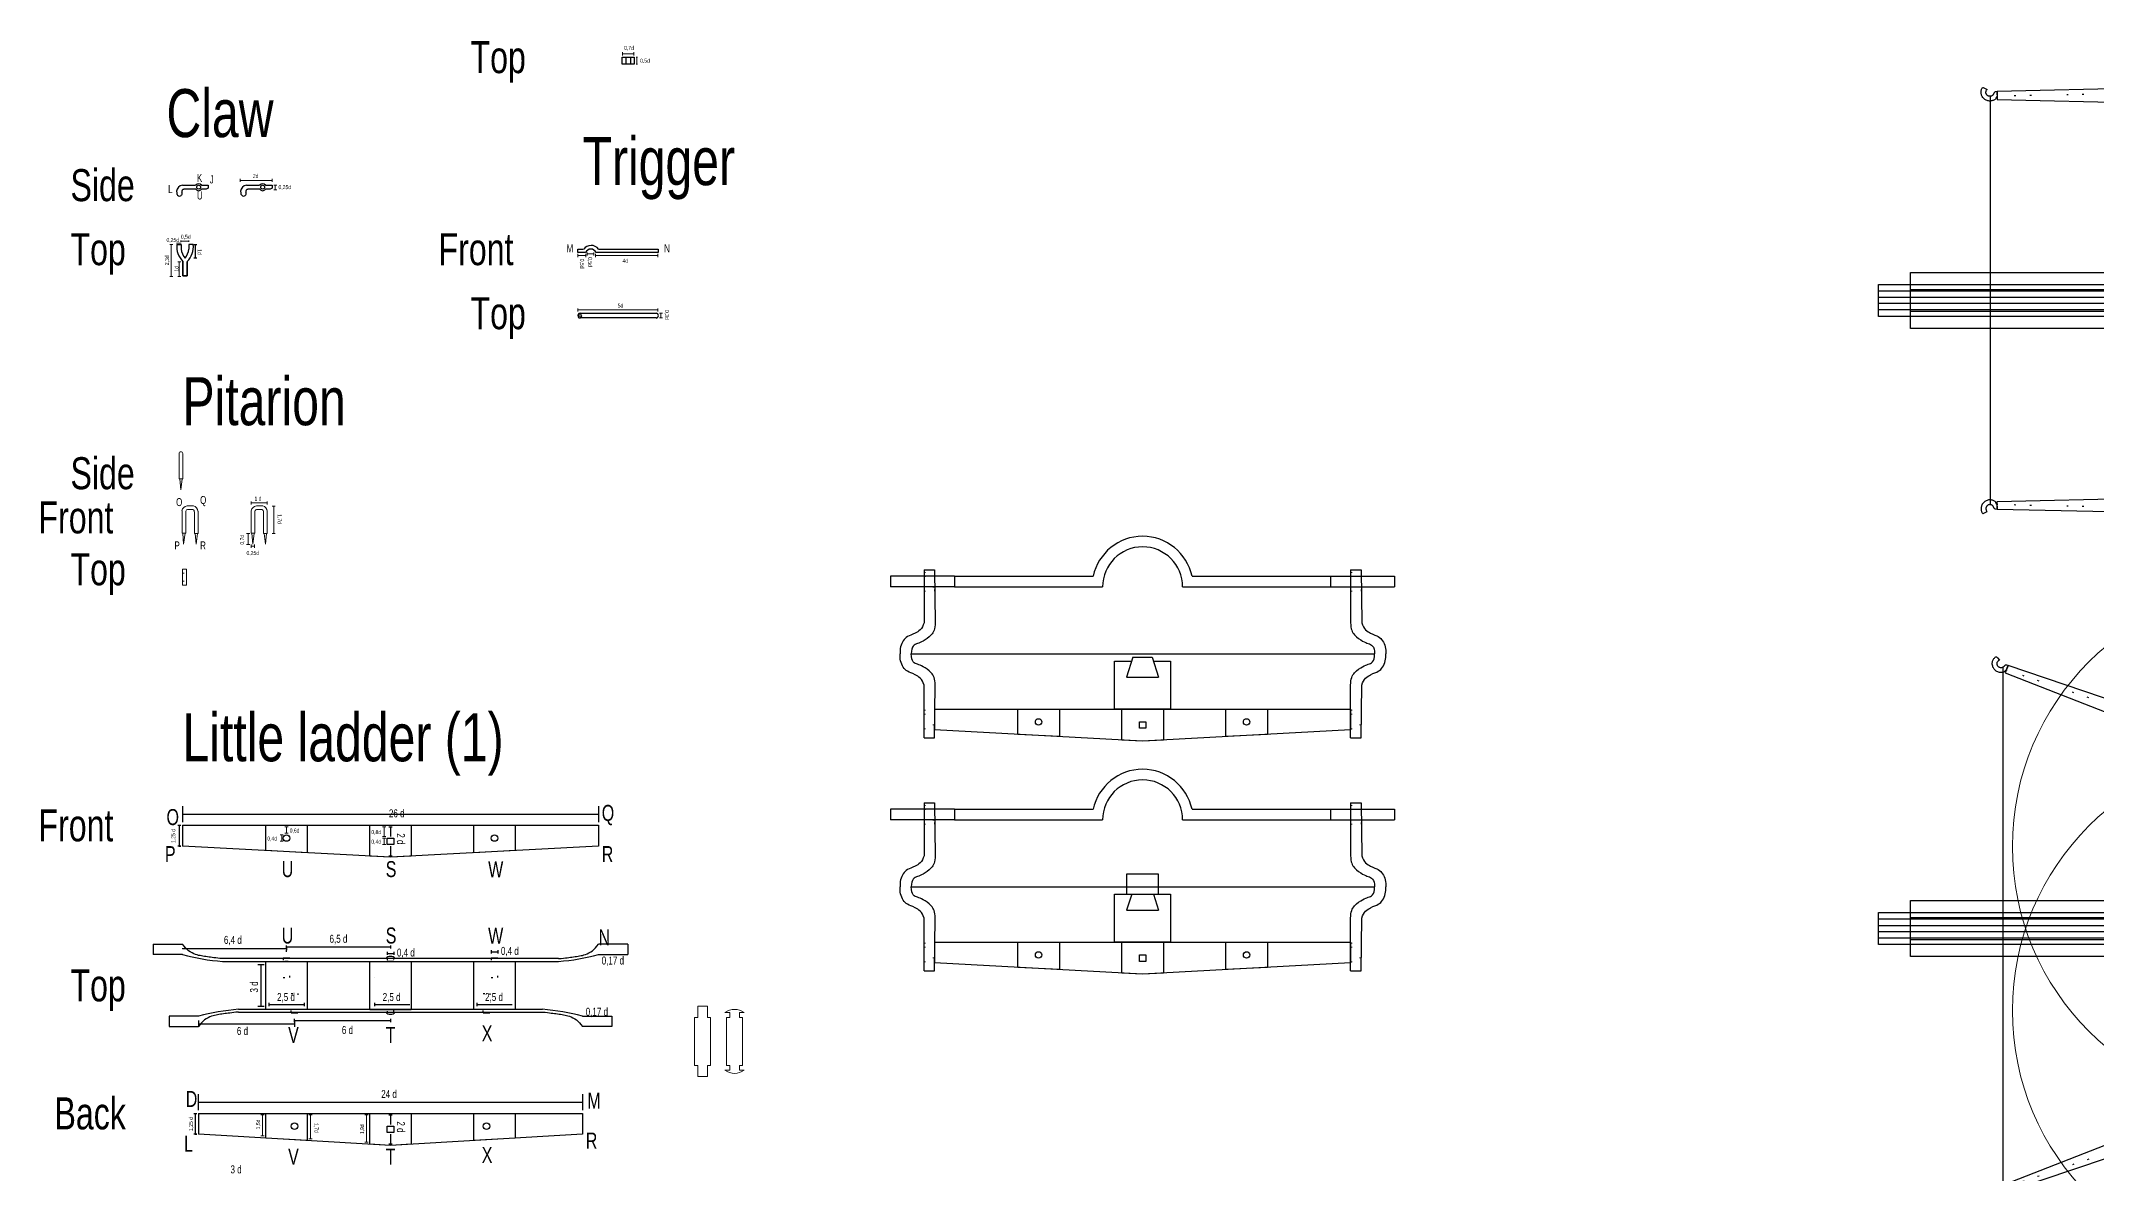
# Model space of a CAD drawing. Header units: centimetres. Extents: x -4 to 447, y -319 to -53.
# Drawn here: x 5.2 to 133.6, y -240.8 to -170 of the extents above; entities that cross this region are included whole.
import ezdxf

# ---------------------------------------------------------------- set-up
doc = ezdxf.new("R2010")
doc.units = ezdxf.units.CM
doc.linetypes.add('DOT', pattern=[6.35, 0, -6.35])
doc.linetypes.add('DOT2', pattern=[3.175, 0, -3.175])
doc.layers.get('0').update_dxf_attribs({"linetype": 'CONTINUOUS', "lineweight": 0})
for name, color, linetype, lineweight in [('Arm', 7, 'CONTINUOUS', 0), ('Cone hoop', 7, 'CONTINUOUS', 0), ('Helpers', 3, 'CONTINUOUS', 0), ('Letters', 7, 'CONTINUOUS', 0), ('Little ladder', 7, 'CONTINUOUS', 0), ('Measurements (subjective)', 1, 'CONTINUOUS', 0), ('Part names', 7, 'CONTINUOUS', 0), ('Pi-brackets', 7, 'CONTINUOUS', 0), ('Pitarion', 7, 'CONTINUOUS', 0)]:
    doc.layers.add(name, color=color, linetype=linetype, lineweight=lineweight)
for name, color, linetype in [('Bowstring', 7, 'CONTINUOUS'), ('Case', 7, 'CONTINUOUS'), ('Claw', 7, 'CONTINUOUS'), ('Cone', 7, 'CONTINUOUS'), ('Cone bar', 7, 'CONTINUOUS'), ('Field frame bars', 7, 'CONTINUOUS'), ('Fork', 7, 'CONTINUOUS'), ('Little arch', 7, 'CONTINUOUS'), ('Little ladder beams', 7, 'CONTINUOUS'), ('Little ladder cross-piece', 7, 'CONTINUOUS'), ('Little ladder rungs', 7, 'CONTINUOUS'), ('Measurements (known)', 3, 'CONTINUOUS'), ('Slider', 7, 'CONTINUOUS'), ('Trigger', 7, 'CONTINUOUS')]:
    doc.layers.add(name, color=color, linetype=linetype)
doc.styles.get("Standard").update_dxf_attribs({"font": 'txt', "width": 0.75})

# ---------------------------------------------------------------- blocks, each defined once
blk = doc.blocks.new('Little ladder')
at = {"layer": 'Little ladder beams'}
for p, q in [((0, 0), (26, 0)), ((0, 0), (0, -1.3)), ((26, 0), (26, -1.3)), ((12.8, -0.8), (13.2, -0.8)), ((12.8, -1.2), (12.8, -0.8)), ((13.2, -1.2), (12.8, -1.2)), ((13.2, -0.8), (13.2, -1.2)), ((13, -2), (0, -1.3)), ((26, -1.3), (13, -2))]:
    blk.add_line(p, q, dxfattribs=at)
for centre in [(6.5, -0.8), (19.5, -0.8)]:
    blk.add_circle(centre, 0.2, dxfattribs=at)
at = {"layer": 'Little ladder cross-piece'}
for p, q in [((11.7, 0), (14.3, 0)), ((11.7, -1.93), (11.7, 0)), ((14.3, 0), (14.3, -1.93)), ((13, -2), (11.7, -1.93)), ((14.3, -1.93), (13, -2))]:
    blk.add_line(p, q, dxfattribs=at)
at = {"layer": 'Little ladder rungs'}
for p, q in [((5.2, 0), (7.8, 0)), ((5.2, -1.58), (5.2, 0)), ((7.8, 0), (7.8, -1.72)), ((18.2, 0), (20.8, 0)), ((18.2, -1.72), (18.2, 0)), ((20.8, 0), (20.8, -1.58)), ((7.8, -1.72), (5.2, -1.58)), ((20.8, -1.58), (18.2, -1.72))]:
    blk.add_line(p, q, dxfattribs=at)
blk = doc.blocks.new('Little ladder - top')
at = {"layer": 'Little ladder beams'}
for p, q in [((-1.83, 0.91), (0, 0.91)), ((-1.83, 0.91), (-1.83, 0.25)), ((0, 0.25), (-1.83, 0.25)), ((23.5, 0), (2.5, 0)), ((6.3, 0.05), (6.7, 0.05)), ((6.3, 0), (6.3, 0.05)), ((6.7, 0.05), (6.7, 0)), ((19.3, 0.05), (19.3, 0)), ((19.7, 0.05), (19.7, 0)), ((27.83, 0.91), (26, 0.91)), ((26, 0.25), (27.83, 0.25)), ((27.83, 0.91), (27.83, 0.25)), ((2.5, -0.17), (23.5, -0.17)), ((5.2, -0.17), (7.8, -0.17)), ((6.6, -0.17), (6.4, -0.17)), ((11.7, -0.17), (14.3, -0.17)), ((12, -1.17), (12, -1.17)), ((13.2, -0.17), (12.8, -0.17)), ((18.2, -0.17), (20.8, -0.17)), ((1, -3.59), (-0.83, -3.59)), ((-0.83, -3.59), (-0.83, -4.25)), ((22.5, -3.17), (3.5, -3.17)), ((3.5, -3.34), (22.5, -3.34)), ((7.8, -3.17), (5.2, -3.17)), ((6.8, -3.39), (6.8, -3.34)), ((7.2, -3.34), (7.2, -3.39)), ((12.8, -3.17), (13.2, -3.17)), ((20.8, -3.17), (18.2, -3.17)), ((18.8, -3.34), (18.8, -3.39)), ((19.2, -3.34), (19.2, -3.39)), ((25, -3.59), (26.83, -3.59)), ((26.83, -3.59), (26.83, -4.25)), ((-0.83, -4.25), (1, -4.25)), ((26.83, -4.25), (25, -4.25))]:
    blk.add_line(p, q, dxfattribs=at)
for centre, start, end in [((3.68, 14.52), 255.5292, 265.3975), ((22.32, 14.52), 274.6025, 284.4708), ((4.68, -17.86), 94.6025, 104.4708), ((21.32, -17.86), 75.5292, 85.3975)]:
    blk.add_arc(centre, 14.74, start, end, dxfattribs=at)
for points in [[(2.5, 0), (2.27, 0.02), (1.94, 0.06), (1.57, 0.11), (1.17, 0.17), (0.85, 0.23), (0.35, 0.47), (0.14, 0.72), (0, 0.91)], [(23.5, 0), (23.73, 0.02), (24.06, 0.06), (24.43, 0.11), (24.83, 0.17), (25.15, 0.23), (25.65, 0.47), (25.86, 0.72), (26, 0.91)], [(3.5, -3.34), (3.27, -3.36), (2.94, -3.4), (2.57, -3.45), (2.17, -3.51), (1.85, -3.57), (1.35, -3.81), (1.14, -4.06), (1, -4.25)], [(22.5, -3.34), (22.73, -3.36), (23.06, -3.4), (23.43, -3.45), (23.83, -3.51), (24.15, -3.57), (24.65, -3.81), (24.86, -4.06), (25, -4.25)]]:
    blk.add_open_spline(points, degree=3, dxfattribs=at)
at = {"layer": 'Little ladder cross-piece', "linetype": 'DOT2'}
for p, q in [((12.8, 0), (12.8, -3.34)), ((13.2, -3.34), (13.2, 0))]:
    blk.add_line(p, q, dxfattribs=at)
at = {"layer": 'Little ladder cross-piece'}
for p, q in [((11.7, -0.17), (14.3, -0.17)), ((11.7, -3.17), (11.7, -0.17)), ((14.3, -0.17), (14.3, -3.17)), ((11.7, -3.17), (14.3, -3.17)), ((14.3, -3.17), (11.7, -3.17))]:
    blk.add_line(p, q, dxfattribs=at)
for centre, start, end in [((13, -0.25), 39.9662, 140.0338), ((13, -3.09), 219.9662, 320.0338)]:
    blk.add_arc(centre, 0.391, start, end, dxfattribs=at)
at = {"layer": 'Little ladder rungs', "linetype": 'DOT2'}
for p, q in [((6.3, 0), (6.3, -1.17)), ((6.7, -1.17), (6.7, 0)), ((19.3, 0), (19.3, -1.17)), ((19.7, -1.17), (19.7, 0)), ((6.3, -1.17), (6.7, -1.17)), ((19.3, -1.17), (19.7, -1.17)), ((6.8, -2.17), (7.2, -2.17)), ((6.8, -3.34), (6.8, -2.17)), ((7.2, -2.17), (7.2, -3.34)), ((18.8, -2.17), (19.2, -2.17)), ((18.8, -3.34), (18.8, -2.17)), ((19.2, -2.17), (19.2, -3.34))]:
    blk.add_line(p, q, dxfattribs=at)
at = {"layer": 'Little ladder rungs'}
for p, q in [((19.3, 0.05), (19.7, 0.05)), ((5.2, -0.17), (7.8, -0.17)), ((5.2, -3.17), (5.2, -0.17)), ((5.2, -3.17), (5.2, -0.17)), ((7.8, -0.17), (7.8, -3.17)), ((7.8, -0.17), (7.8, -3.17)), ((18.2, -0.17), (20.8, -0.17)), ((18.2, -3.17), (18.2, -0.17)), ((18.2, -3.17), (18.2, -0.17)), ((20.8, -0.17), (20.8, -3.17)), ((20.8, -0.17), (20.8, -3.17)), ((7.8, -3.17), (5.2, -3.17)), ((6.8, -3.39), (7.2, -3.39)), ((20.8, -3.17), (18.2, -3.17)), ((18.8, -3.39), (19.2, -3.39))]:
    blk.add_line(p, q, dxfattribs=at)
blk = doc.blocks.new('Little ladder - back')
at = {"layer": 'Little ladder beams'}
for p, q in [((0, 0), (24, 0)), ((0, 0), (0, -1.3)), ((24, 0), (24, -1.3)), ((11.8, -0.8), (12.2, -0.8)), ((11.8, -1.2), (11.8, -0.8)), ((12.2, -1.2), (11.8, -1.2)), ((12.2, -0.8), (12.2, -1.2)), ((12, -2), (0, -1.3)), ((24, -1.3), (12, -2))]:
    blk.add_line(p, q, dxfattribs=at)
for centre in [(6, -0.8), (18, -0.8)]:
    blk.add_circle(centre, 0.2, dxfattribs=at)
at = {"layer": 'Little ladder cross-piece'}
for p, q in [((10.7, -1.92), (10.7, 0)), ((10.7, 0), (13.3, 0)), ((13.3, 0), (13.3, -1.92)), ((12, -2), (10.7, -1.92)), ((13.3, -1.92), (12, -2))]:
    blk.add_line(p, q, dxfattribs=at)
at = {"layer": 'Little ladder rungs'}
for p, q in [((4.2, 0), (6.8, 0)), ((4.2, -1.55), (4.2, 0)), ((6.8, 0), (6.8, -1.7)), ((17.2, 0), (19.8, 0)), ((17.2, -1.7), (17.2, 0)), ((19.8, 0), (19.8, -1.55)), ((6.8, -1.7), (4.2, -1.55)), ((19.8, -1.55), (17.2, -1.7))]:
    blk.add_line(p, q, dxfattribs=at)
blk = doc.blocks.new('Slider - top')
at = {"layer": 'Slider'}
for p, q in [((0, 0), (48, 0)), ((0, -2), (0, 0)), ((48, 0), (48, -2)), ((0, -1.6), (0, -0.4)), ((0, -0.4), (48, -0.4)), ((0, -0.8), (42, -0.8)), ((42, -1.2), (0, -1.2)), ((42, -0.8), (42, -1.2)), ((48, -0.4), (48, -1.6)), ((48, -0.9), (48, -1.1)), ((48, -1.6), (0, -1.6)), ((48, -2), (0, -2))]:
    blk.add_line(p, q, dxfattribs=at)
at = {"layer": 'Slider', "linetype": 'DOT2'}
for p, q in [((47.45, -2), (47.45, 0)), ((47.75, -2), (47.75, 0))]:
    blk.add_line(p, q, dxfattribs=at)
blk = doc.blocks.new('Case - top')
at = {"layer": 'Case'}
for p, q in [((0, 0), (17, 0)), ((0, -3.5), (0, 0)), ((17, 0), (24, 0)), ((24, 0), (52, 0)), ((52, 0), (52, -3.5)), ((0, -1.07), (46, -1.07)), ((46, -1.07), (46, -2.43)), ((46, -1.07), (46, -2.43)), ((0, -2.43), (46, -2.43)), ((17, -3.5), (0, -3.5)), ((24, -3.5), (17, -3.5)), ((52, -3.5), (24, -3.5))]:
    blk.add_line(p, q, dxfattribs=at)
blk = doc.blocks.new('Arm - side')
at = {"layer": 'Cone'}
for p, q in [((0, 0), (0, -1)), ((0, 0), (11, -0.25)), ((11, -0.75), (0, -1)), ((11, -0.25), (11, -0.75))]:
    blk.add_line(p, q, dxfattribs=at)
at = {"layer": 'Cone', "linetype": 'DOT2'}
blk.add_line((0, -0.3), (10.96, -0.55), dxfattribs=at)
at = {"layer": 'Cone bar', "linetype": 'DOT'}
blk.add_line((2.3, -0.35), (2.31, -0.05), dxfattribs=at)
at = {"layer": 'Cone bar', "linetype": 'DOT2'}
for p, q in [((2.31, -0.05), (2.3, -0.35)), ((2.3, -0.35), (11, -0.55))]:
    blk.add_line(p, q, dxfattribs=at)
at = {"layer": 'Cone bar'}
for p, q in [((11, -0.45), (11, -0.25)), ((11.27, -0.47), (11.28, -0.46)), ((11.61, -0.49), (11.6, -0.48)), ((11.7, -0.27), (11.68, -0.27))]:
    blk.add_line(p, q, dxfattribs=at)
for points in [[(10.96, -0.55), (11, -0.55), (11.03, -0.58), (11.05, -0.62), (11.07, -0.66), (11.09, -0.72), (11.16, -0.77), (11.24, -0.81), (11.32, -0.83), (11.41, -0.85), (11.54, -0.84), (11.62, -0.82), (11.73, -0.77), (11.81, -0.71), (11.89, -0.63), (11.96, -0.51), (11.98, -0.44), (12, -0.33), (12, -0.23), (11.98, -0.15), (11.95, -0.06), (11.91, -0.01), (11.89, 0.04), (11.62, -0.12)], [(11, -0.25), (11.09, -0.26), (11.12, -0.27), (11.17, -0.3), (11.19, -0.33), (11.21, -0.36), (11.23, -0.42), (11.25, -0.45), (11.29, -0.49), (11.33, -0.52), (11.38, -0.54), (11.43, -0.55), (11.47, -0.55), (11.51, -0.54), (11.55, -0.53), (11.61, -0.49), (11.63, -0.47), (11.66, -0.43), (11.68, -0.4), (11.69, -0.37), (11.7, -0.32), (11.7, -0.27), (11.68, -0.21), (11.66, -0.16), (11.62, -0.12)]]:
    blk.add_open_spline(points, degree=3, dxfattribs=at)
at = {"layer": 'Cone hoop'}
for p, q in [((3, -0.02), (4, -0.04)), ((3, -0.07), (3, -0.02)), ((3, -0.07), (3, -0.95)), ((3, -0.95), (3, -1)), ((3, -1), (4, -0.98)), ((4, -0.09), (4, -0.04)), ((4, -0.09), (4, -0.93)), ((4, -0.93), (4, -0.98))]:
    blk.add_line(p, q, dxfattribs=at)

msp = doc.modelspace()

# ---------------------------------------------------------------- linework, layer by layer
for p, q in [((46, -234), (46, -231)), ((46, -231), (46.2, -231)), ((46.2, -230.3), (46.2, -231)), ((46.8, -230.3), (46.2, -230.3)), ((46.8, -231), (46.8, -230.3)), ((46.8, -231), (47, -231)), ((47, -231), (47, -234)), ((48.2, -230.7), (47.9, -230.7)), ((48, -234), (48, -231)), ((48, -231), (48.2, -231)), ((48.2, -230.7), (48.2, -231)), ((48.8, -231), (48.8, -230.7)), ((48.8, -230.7), (49.1, -230.7)), ((48.8, -231), (49, -231)), ((49, -231), (49, -234)), ((46, -234), (46.2, -234)), ((46.2, -234), (46.2, -234.7)), ((46.2, -234.7), (46.8, -234.7)), ((46.8, -234.7), (46.8, -234)), ((46.8, -234), (47, -234)), ((48.2, -234.3), (47.9, -234.3)), ((48, -234), (48.2, -234)), ((48.2, -234), (48, -234)), ((48.2, -234), (48.2, -234.3)), ((48.8, -234), (49, -234)), ((49, -234), (48.8, -234)), ((48.8, -234.3), (48.8, -234)), ((48.8, -234.3), (49.1, -234.3))]:
    msp.add_line(p, q)
for centre, start, end in [((48.5, -231.5), 53.1301, 126.8699), ((48.5, -233.5), 233.1301, 306.8699)]:
    msp.add_arc(centre, 1, start, end)
at = {"layer": 'Bowstring'}
for p, q in [((126.97, -173.45), (126.97, -198.96)), ((59.54, -208.29), (88.5, -208.29)), ((127.76, -209.13), (127.76, -241.77)), ((59.54, -222.85), (88.5, -222.85))]:
    msp.add_line(p, q, dxfattribs=at)
at = {"layer": 'Case'}
for p, q in [((72.25, -211.74), (72.25, -208.74)), ((72.25, -208.74), (73.3, -208.74)), ((74.68, -208.74), (75.75, -208.74)), ((75.75, -208.74), (75.75, -211.74)), ((75.75, -211.74), (72.25, -211.74)), ((72.25, -226.3), (72.25, -223.3)), ((72.25, -223.3), (73.3, -223.3)), ((74.68, -223.3), (75.75, -223.3)), ((75.75, -223.3), (75.75, -226.3)), ((75.75, -226.3), (72.25, -226.3))]:
    msp.add_line(p, q, dxfattribs=at)
at = {"layer": 'Claw'}
for p, q in [((14, -179), (14.82, -179)), ((14.84, -179.26), (14.08, -179.26)), ((15.48, -179.26), (15.18, -179.26)), ((15.19, -179), (15.61, -179)), ((15.61, -179.19), (15.48, -179.26)), ((15.61, -179), (15.61, -179.19)), ((18, -179), (18.82, -179)), ((18.84, -179.26), (18.08, -179.26)), ((19.48, -179.26), (19.18, -179.26)), ((19.19, -179), (19.61, -179)), ((19.61, -179.19), (19.48, -179.26)), ((19.61, -179), (19.61, -179.19)), ((13.64, -182.7), (13.92, -182.7)), ((13.92, -182.7), (13.92, -182.99)), ((14.67, -182.7), (14.4, -182.7)), ((14.4, -182.7), (14.4, -182.99)), ((14.02, -183.78), (14.02, -184.67)), ((14.02, -184.67), (14.02, -183.79)), ((14.02, -184.67), (14.29, -184.67)), ((14.29, -184.67), (14.02, -184.67)), ((14.29, -183.78), (14.29, -184.67)), ((14.29, -184.67), (14.29, -183.79))]:
    msp.add_line(p, q, dxfattribs=at)
for centre in [(15.01, -179.13), (19.01, -179.13)]:
    msp.add_circle(centre, 0.119, dxfattribs=at)
for centre, radius, start, end in [((14.04, -179.41), 0.408, 95.7007, 176.0803), ((14.42, -179.39), 0.788, 179.3071, 194.1278), ((13.87, -179.46), 0.241, 210.0952, 238.8339), ((13.81, -179.5), 0.178, 246.7996, 290.4725), ((13.84, -179.56), 0.117, 286.089, 337.6211), ((14.08, -179.39), 0.129, 88.1992, 201.2708), ((13.83, -179.51), 0.15, 323.0577, 29.1067), ((15.01, -179.19), 0.264, 45.59, 134.41), ((15.01, -179.13), 0.216, 216.6601, 323.3399), ((18.04, -179.41), 0.408, 95.7007, 176.0803), ((18.42, -179.39), 0.788, 179.3071, 194.1278), ((17.87, -179.46), 0.241, 210.0952, 238.8339), ((17.81, -179.5), 0.178, 246.7996, 290.4725), ((17.84, -179.56), 0.117, 286.089, 337.6211), ((18.08, -179.39), 0.129, 88.1992, 201.2708), ((17.83, -179.51), 0.15, 323.0577, 29.1067), ((19.01, -179.19), 0.264, 45.59, 134.41), ((19.01, -179.13), 0.216, 216.6601, 323.3399), ((15.03, -182.82), 1.39, 174.9895, 223.7088), ((15, -182.87), 1.09, 186.5456, 219.8516), ((13.32, -182.87), 1.09, 320.1484, 353.4544), ((13.29, -182.82), 1.39, 316.2912, 5.0105)]:
    msp.add_arc(centre, radius, start, end, dxfattribs=at)
at = {"layer": 'Field frame bars'}
for p, q in [((60.34, -203.04), (60.34, -206.34)), ((60.34, -203.04), (61, -203.04)), ((61, -203.04), (61.04, -206.34)), ((87, -203.04), (87, -206.34)), ((87, -203.04), (87.66, -203.04)), ((87.66, -203.04), (87.7, -206.34)), ((60.34, -213.54), (60.34, -210.24)), ((61, -213.54), (61.04, -210.24)), ((87, -213.54), (87, -210.24)), ((87.66, -213.54), (87.7, -210.24)), ((60.34, -213.54), (61, -213.54)), ((87, -213.54), (87.66, -213.54)), ((60.34, -217.6), (60.34, -220.9)), ((60.34, -217.6), (61, -217.6)), ((61, -217.6), (61.04, -220.9)), ((87, -217.6), (87, -220.9)), ((87, -217.6), (87.66, -217.6)), ((87.66, -217.6), (87.7, -220.9)), ((60.34, -228.1), (60.34, -224.8)), ((61, -228.1), (61.04, -224.8)), ((87, -228.1), (87, -224.8)), ((87.66, -228.1), (87.7, -224.8)), ((60.34, -228.1), (61, -228.1)), ((87, -228.1), (87.66, -228.1))]:
    msp.add_line(p, q, dxfattribs=at)
for points in [[(60.34, -206.34), (60.24, -206.74), (59.74, -207.04), (59.27, -207.19), (59.04, -207.44), (58.84, -207.84), (58.84, -208.14), (58.84, -208.29)], [(61.04, -206.34), (61.04, -206.74), (60.84, -207.14), (60.24, -207.54), (59.94, -207.64), (59.64, -207.74), (59.54, -208.04), (59.54, -208.29)], [(87, -206.34), (87, -206.74), (87.2, -207.14), (87.8, -207.54), (88.1, -207.64), (88.4, -207.74), (88.5, -208.04), (88.5, -208.29)], [(87.7, -206.34), (87.8, -206.74), (88.3, -207.04), (88.77, -207.19), (89, -207.44), (89.2, -207.84), (89.2, -208.14), (89.2, -208.29)], [(60.34, -210.24), (60.24, -209.84), (59.74, -209.54), (59.27, -209.39), (59.04, -209.14), (58.84, -208.74), (58.84, -208.44), (58.84, -208.29)], [(61.04, -210.24), (61.04, -209.84), (60.84, -209.44), (60.24, -209.04), (59.94, -208.94), (59.64, -208.84), (59.54, -208.54), (59.54, -208.29)], [(87, -210.24), (87, -209.84), (87.2, -209.44), (87.8, -209.04), (88.1, -208.94), (88.4, -208.84), (88.5, -208.54), (88.5, -208.29)], [(87.7, -210.24), (87.8, -209.84), (88.3, -209.54), (88.77, -209.39), (89, -209.14), (89.2, -208.74), (89.2, -208.44), (89.2, -208.29)], [(60.34, -220.9), (60.24, -221.3), (59.74, -221.6), (59.27, -221.75), (59.04, -222), (58.84, -222.4), (58.84, -222.7), (58.84, -222.85)], [(61.04, -220.9), (61.04, -221.3), (60.84, -221.7), (60.24, -222.1), (59.94, -222.2), (59.64, -222.3), (59.54, -222.6), (59.54, -222.85)], [(87, -220.9), (87, -221.3), (87.2, -221.7), (87.8, -222.1), (88.1, -222.2), (88.4, -222.3), (88.5, -222.6), (88.5, -222.85)], [(87.7, -220.9), (87.8, -221.3), (88.3, -221.6), (88.77, -221.75), (89, -222), (89.2, -222.4), (89.2, -222.7), (89.2, -222.85)], [(60.34, -224.8), (60.24, -224.4), (59.74, -224.1), (59.27, -223.95), (59.04, -223.7), (58.84, -223.3), (58.84, -223), (58.84, -222.85)], [(61.04, -224.8), (61.04, -224.4), (60.84, -224), (60.24, -223.6), (59.94, -223.5), (59.64, -223.4), (59.54, -223.1), (59.54, -222.85)], [(87, -224.8), (87, -224.4), (87.2, -224), (87.8, -223.6), (88.1, -223.5), (88.4, -223.4), (88.5, -223.1), (88.5, -222.85)], [(87.7, -224.8), (87.8, -224.4), (88.3, -224.1), (88.77, -223.95), (89, -223.7), (89.2, -223.3), (89.2, -223), (89.2, -222.85)]]:
    msp.add_open_spline(points, degree=3, dxfattribs=at)
at = {"layer": 'Fork'}
for p, q in [((41.48, -171), (42.22, -171)), ((41.48, -171.45), (41.48, -171)), ((42.22, -171.45), (41.48, -171.45)), ((41.71, -171), (41.71, -171.45)), ((42, -171), (42, -171.45)), ((42.22, -171), (42.22, -171.45))]:
    msp.add_line(p, q, dxfattribs=at)
at = {"layer": 'Helpers'}
for centre in [(144.68, -220.33), (144.68, -230.58)]:
    msp.add_circle(centre, 16.32, dxfattribs=at)
at = {"layer": 'Little arch'}
for p, q in [((62.25, -203.44), (58.25, -203.44)), ((58.25, -203.44), (58.25, -204.1)), ((62.25, -204.1), (58.25, -204.1)), ((62.25, -203.44), (70.91, -203.44)), ((62.25, -203.44), (62.25, -204.1)), ((62.25, -204.1), (71.5, -204.1)), ((76.5, -204.1), (85.75, -204.1)), ((77.09, -203.44), (85.75, -203.44)), ((85.75, -203.44), (89.75, -203.44)), ((85.75, -203.44), (85.75, -204.1)), ((85.75, -204.1), (89.75, -204.1)), ((89.75, -203.44), (89.75, -204.1)), ((62.25, -218), (58.25, -218)), ((58.25, -218), (58.25, -218.66)), ((62.25, -218), (70.91, -218)), ((62.25, -218), (62.25, -218.66)), ((77.09, -218), (85.75, -218)), ((85.75, -218), (89.75, -218)), ((85.75, -218), (85.75, -218.66)), ((89.75, -218), (89.75, -218.66)), ((62.25, -218.66), (58.25, -218.66)), ((62.25, -218.66), (71.5, -218.66)), ((76.5, -218.66), (85.75, -218.66)), ((85.75, -218.66), (89.75, -218.66))]:
    msp.add_line(p, q, dxfattribs=at)
for centre, radius, start, end in [((74, -204.1), 3.16, 12.0556, 167.9444), ((74, -204.1), 2.5, 0, 180), ((74, -218.66), 3.16, 12.0556, 167.9444), ((74, -218.66), 2.5, 0, 180)]:
    msp.add_arc(centre, radius, start, end, dxfattribs=at)
at = {"layer": 'Little ladder beams'}
for p, q in [((61, -211.74), (87, -211.74)), ((61, -211.74), (61, -213.04)), ((87, -211.74), (87, -213.04)), ((74, -213.74), (61, -213.04)), ((73.8, -212.54), (74.2, -212.54)), ((73.8, -212.94), (73.8, -212.54)), ((74.2, -212.94), (73.8, -212.94)), ((87, -213.04), (74, -213.74)), ((74.2, -212.54), (74.2, -212.94)), ((61, -226.3), (87, -226.3)), ((61, -226.3), (61, -227.6)), ((73.8, -227.1), (74.2, -227.1)), ((73.8, -227.5), (73.8, -227.1)), ((74.2, -227.1), (74.2, -227.5)), ((87, -226.3), (87, -227.6)), ((74, -228.3), (61, -227.6)), ((74.2, -227.5), (73.8, -227.5)), ((87, -227.6), (74, -228.3))]:
    msp.add_line(p, q, dxfattribs=at)
for centre in [(67.5, -212.54), (80.5, -212.54), (67.5, -227.1), (80.5, -227.1)]:
    msp.add_circle(centre, 0.2, dxfattribs=at)
at = {"layer": 'Little ladder cross-piece'}
for p, q in [((72.7, -211.74), (75.3, -211.74)), ((72.7, -213.67), (72.7, -211.74)), ((75.3, -211.74), (75.3, -213.67)), ((74, -213.74), (72.7, -213.67)), ((75.3, -213.67), (74, -213.74)), ((72.7, -226.3), (75.3, -226.3)), ((72.7, -228.23), (72.7, -226.3)), ((75.3, -226.3), (75.3, -228.23)), ((74, -228.3), (72.7, -228.23)), ((75.3, -228.23), (74, -228.3))]:
    msp.add_line(p, q, dxfattribs=at)
at = {"layer": 'Little ladder rungs'}
for p, q in [((66.2, -211.74), (68.8, -211.74)), ((66.2, -213.32), (66.2, -211.74)), ((68.8, -211.74), (68.8, -213.46)), ((79.2, -211.74), (81.8, -211.74)), ((79.2, -213.46), (79.2, -211.74)), ((81.8, -211.74), (81.8, -213.32)), ((68.8, -213.46), (66.2, -213.32)), ((81.8, -213.32), (79.2, -213.46)), ((66.2, -226.3), (68.8, -226.3)), ((66.2, -227.88), (66.2, -226.3)), ((68.8, -226.3), (68.8, -228.02)), ((79.2, -226.3), (81.8, -226.3)), ((79.2, -228.02), (79.2, -226.3)), ((81.8, -226.3), (81.8, -227.88)), ((68.8, -228.02), (66.2, -227.88)), ((81.8, -227.88), (79.2, -228.02))]:
    msp.add_line(p, q, dxfattribs=at)
at = {"layer": 'Measurements (known)'}
for p, q in [((14.7, -182.7), (14.9, -182.7)), ((14.7, -183.55), (14.9, -183.55)), ((14.8, -182.7), (14.8, -183.55)), ((14, -217.8), (14, -218.8)), ((14, -218.3), (40, -218.3)), ((40, -217.8), (40, -218.8)), ((13.7, -219), (13.9, -219)), ((13.8, -219), (13.8, -220.3)), ((26.9, -219.1), (27.1, -219.1)), ((27, -219.1), (27, -219.7)), ((13.9, -220.3), (13.7, -220.3)), ((13.8, -220.3), (13.9, -220.3)), ((26.9, -220.9), (27.1, -220.9)), ((27, -220.3), (27, -220.9)), ((14, -226.68), (14, -226.72)), ((14, -226.7), (20.5, -226.7)), ((20.5, -226.7), (20.5, -226.5)), ((20.5, -226.6), (20.5, -226.8)), ((20.5, -226.6), (27, -226.6)), ((20.5, -226.9), (20.5, -226.8)), ((26.8, -226.9), (26.8, -227.1)), ((26.8, -227), (27.2, -227)), ((27, -226.5), (27, -226.7)), ((27.2, -226.9), (27.2, -227.1)), ((33.3, -226.8), (33.3, -227)), ((33.3, -226.9), (33.7, -226.9)), ((33.7, -226.8), (33.7, -227)), ((18.7, -227.7), (19.1, -227.7)), ((18.9, -227.7), (18.9, -230.3)), ((15, -231.2), (15, -231.6)), ((18.7, -230.3), (19.1, -230.3)), ((19.4, -230.1), (19.4, -230.3)), ((19.4, -230.2), (21.6, -230.2)), ((21, -231.3), (21, -231.1)), ((21, -231.2), (21, -231.6)), ((21, -231.2), (27, -231.2)), ((21.6, -230.1), (21.6, -230.3)), ((26, -230.1), (26, -230.3)), ((26, -230.2), (28.2, -230.2)), ((27, -231.1), (27, -231.3)), ((32.4, -230.1), (32.4, -230.3)), ((32.4, -230.2), (34.6, -230.2)), ((15, -231.4), (21, -231.4)), ((15, -236.8), (15, -235.8)), ((15, -236.3), (39, -236.3)), ((39, -235.8), (39, -236.8)), ((14.7, -237), (14.9, -237)), ((14.8, -237), (14.8, -238.3)), ((26.9, -237.1), (27.1, -237.1)), ((27, -237.1), (27, -237.7)), ((14.9, -238.3), (14.7, -238.3)), ((14.8, -238.3), (14.9, -238.3)), ((26.9, -238.9), (27.1, -238.9)), ((27, -238.3), (27, -238.9))]:
    msp.add_line(p, q, dxfattribs=at)
at = {"layer": 'Measurements (subjective)'}
for p, q in [((41.5, -170.7), (41.5, -170.9)), ((41.5, -170.8), (42.2, -170.8)), ((42.2, -170.7), (42.2, -170.9)), ((42.36, -171), (42.44, -171)), ((42.36, -171.44), (42.44, -171.44)), ((42.4, -171), (42.4, -171.44)), ((17.6, -178.6), (17.6, -178.8)), ((17.6, -178.7), (19.6, -178.7)), ((19.6, -178.6), (19.6, -178.8)), ((19.7, -179), (19.9, -179)), ((19.7, -179.3), (19.9, -179.3)), ((19.8, -179), (19.8, -179.3)), ((13.2, -182.7), (13.4, -182.7)), ((13.3, -182.7), (13.3, -184.7)), ((13.64, -182.61), (13.64, -182.65)), ((13.64, -182.63), (13.9, -182.63)), ((13.9, -182.46), (13.9, -182.54)), ((13.9, -182.5), (14.4, -182.5)), ((13.9, -182.61), (13.9, -182.65)), ((14.4, -182.46), (14.4, -182.54)), ((38.7, -183.3), (38.7, -183.5)), ((38.7, -183.4), (39.2, -183.4)), ((39.2, -183.3), (39.2, -183.5)), ((39.3, -183.2), (39.3, -183.4)), ((39.3, -183.3), (39.7, -183.3)), ((39.7, -183.2), (39.7, -183.4)), ((39.8, -183.3), (39.8, -183.5)), ((39.8, -183.4), (43.7, -183.4)), ((43.7, -183.3), (43.7, -183.5)), ((13.2, -184.7), (13.4, -184.7)), ((13.7, -183.8), (13.9, -183.8)), ((13.7, -184.7), (13.9, -184.7)), ((13.8, -183.8), (13.8, -184.7)), ((38.7, -186.7), (38.7, -186.9)), ((38.7, -186.8), (43.7, -186.8)), ((43.7, -186.7), (43.7, -186.9)), ((43.8, -187), (44, -187)), ((43.8, -187.3), (44, -187.3)), ((43.9, -187), (43.9, -187.3)), ((18.29, -198.76), (18.29, -198.96)), ((18.29, -198.86), (19.29, -198.86)), ((19.29, -198.76), (19.29, -198.96)), ((19.6, -199.06), (19.8, -199.06)), ((19.7, -199.06), (19.7, -200.76)), ((18, -200.76), (18.2, -200.76)), ((18, -201.46), (18.2, -201.46)), ((18.1, -200.76), (18.1, -201.46)), ((18.3, -201.46), (18.3, -201.66)), ((18.3, -201.56), (18.5, -201.56)), ((18.5, -201.46), (18.5, -201.66)), ((19.6, -200.76), (19.8, -200.76)), ((20.1, -219.6), (20.3, -219.6)), ((20.2, -219.6), (20.2, -220)), ((20.4, -219.1), (20.6, -219.1)), ((20.4, -219.5), (20.6, -219.5)), ((20.5, -219.5), (20.5, -219.1)), ((26.5, -219.1), (26.7, -219.1)), ((26.6, -219.1), (26.6, -219.7)), ((20.1, -220), (20.3, -220)), ((26.5, -219.7), (26.7, -219.7)), ((26.5, -219.8), (26.7, -219.8)), ((26.5, -220.2), (26.7, -220.2)), ((26.6, -219.8), (26.6, -220.2)), ((18.9, -237.1), (19.1, -237.1)), ((19, -237.1), (19, -238.4)), ((21.9, -237.1), (22.1, -237.1)), ((22, -237.1), (22, -238.6)), ((25.4, -237.1), (25.6, -237.1)), ((25.5, -237.1), (25.5, -238.8)), ((18.9, -238.4), (19.1, -238.4)), ((21.9, -238.6), (22.1, -238.6)), ((25.4, -238.8), (25.6, -238.8))]:
    msp.add_line(p, q, dxfattribs=at)
at = {"layer": 'Pi-brackets', "linetype": 'DOT2'}
for p, q in [((60.34, -203.45), (60.34, -203.2)), ((60.34, -203.2), (61, -203.2)), ((60.34, -204.11), (60.34, -203.45)), ((60.34, -203.45), (61, -203.45)), ((60.34, -204.11), (60.34, -204.36)), ((61, -204.11), (60.34, -204.11)), ((61, -203.2), (61, -203.45)), ((61, -203.45), (61, -204.11)), ((61, -204.36), (61, -204.11)), ((87, -203.45), (87, -203.2)), ((87, -203.2), (87.66, -203.2)), ((87, -204.11), (87, -203.45)), ((87, -203.45), (87.66, -203.45)), ((87, -204.11), (87, -204.36)), ((87.66, -204.11), (87, -204.11)), ((87.66, -203.2), (87.66, -203.45)), ((87.66, -203.45), (87.66, -204.11)), ((87.66, -204.36), (87.66, -204.11)), ((60.34, -204.36), (61, -204.36)), ((87, -204.36), (87.66, -204.36)), ((60.34, -212.06), (60.34, -211.81)), ((60.34, -211.81), (61, -211.81)), ((61, -211.81), (61, -212.06)), ((87, -212.06), (87, -211.81)), ((87, -211.81), (87.66, -211.81)), ((87.66, -211.81), (87.66, -212.06)), ((60.34, -212.72), (60.34, -212.06)), ((60.34, -212.06), (61, -212.06)), ((60.34, -212.72), (60.34, -212.97)), ((61, -212.72), (60.34, -212.72)), ((60.34, -212.97), (61, -212.97)), ((61, -212.06), (61, -212.72)), ((61, -212.97), (61, -212.72)), ((87, -212.72), (87, -212.06)), ((87, -212.06), (87.66, -212.06)), ((87, -212.72), (87, -212.97)), ((87.66, -212.72), (87, -212.72)), ((87, -212.97), (87.66, -212.97)), ((87.66, -212.06), (87.66, -212.72)), ((87.66, -212.97), (87.66, -212.72)), ((60.34, -218.01), (60.34, -217.76)), ((60.34, -217.76), (61, -217.76)), ((60.34, -218.67), (60.34, -218.01)), ((60.34, -218.01), (61, -218.01)), ((61, -217.76), (61, -218.01)), ((61, -218.01), (61, -218.67)), ((87, -218.01), (87, -217.76)), ((87, -217.76), (87.66, -217.76)), ((87, -218.67), (87, -218.01)), ((87, -218.01), (87.66, -218.01)), ((87.66, -217.76), (87.66, -218.01)), ((87.66, -218.01), (87.66, -218.67)), ((60.34, -218.67), (60.34, -218.92)), ((61, -218.67), (60.34, -218.67)), ((60.34, -218.92), (61, -218.92)), ((61, -218.92), (61, -218.67)), ((87, -218.67), (87, -218.92)), ((87.66, -218.67), (87, -218.67)), ((87, -218.92), (87.66, -218.92)), ((87.66, -218.92), (87.66, -218.67)), ((60.34, -226.62), (60.34, -226.37)), ((60.34, -226.37), (61, -226.37)), ((60.34, -227.28), (60.34, -226.62)), ((60.34, -226.62), (61, -226.62)), ((60.34, -227.28), (60.34, -227.53)), ((61, -227.28), (60.34, -227.28)), ((61, -226.37), (61, -226.62)), ((61, -226.62), (61, -227.28)), ((61, -227.53), (61, -227.28)), ((87, -226.62), (87, -226.37)), ((87, -226.37), (87.66, -226.37)), ((87, -227.28), (87, -226.62)), ((87, -226.62), (87.66, -226.62)), ((87, -227.28), (87, -227.53)), ((87.66, -227.28), (87, -227.28)), ((87.66, -226.37), (87.66, -226.62)), ((87.66, -226.62), (87.66, -227.28)), ((87.66, -227.53), (87.66, -227.28)), ((60.34, -227.53), (61, -227.53)), ((87, -227.53), (87.66, -227.53))]:
    msp.add_line(p, q, dxfattribs=at)
at = {"layer": 'Pitarion'}
for p, q in [((13.79, -195.77), (13.79, -197.36)), ((14.02, -197.36), (14.02, -195.76)), ((13.79, -197.36), (14.02, -197.36)), ((13.83, -197.36), (13.89, -198.04)), ((13.89, -198.04), (13.97, -197.36)), ((14.3, -199.04), (14.69, -199.04)), ((18.62, -199.04), (19.01, -199.04)), ((13.97, -200.74), (13.97, -199.35)), ((14.2, -200.74), (14.2, -199.37)), ((14.36, -199.27), (14.65, -199.27)), ((14.74, -199.42), (14.74, -200.76)), ((14.97, -200.76), (14.97, -199.38)), ((18.29, -200.74), (18.29, -199.35)), ((18.52, -200.74), (18.52, -199.37)), ((18.68, -199.27), (18.97, -199.27)), ((19.06, -199.42), (19.06, -200.76)), ((19.29, -200.76), (19.29, -199.38)), ((13.97, -200.74), (14.2, -200.74)), ((14.02, -200.74), (14.07, -201.43)), ((14.07, -201.43), (14.16, -200.74)), ((14.74, -200.76), (14.97, -200.76)), ((14.79, -200.76), (14.86, -201.43)), ((14.86, -201.43), (14.93, -200.76)), ((18.29, -200.74), (18.52, -200.74)), ((18.34, -200.74), (18.39, -201.43)), ((18.39, -201.43), (18.48, -200.74)), ((19.06, -200.76), (19.29, -200.76)), ((19.11, -200.76), (19.18, -201.43)), ((19.18, -201.43), (19.25, -200.76)), ((14, -204), (14, -203)), ((14.25, -203), (14, -203)), ((14.25, -204), (14, -204)), ((14.25, -204), (14.25, -203))]:
    msp.add_line(p, q, dxfattribs=at)
at = {"layer": 'Pitarion', "linetype": 'DOT2'}
for p, q in [((14, -203.25), (14.25, -203.25)), ((14, -203.75), (14.25, -203.75))]:
    msp.add_line(p, q, dxfattribs=at)
at = {"layer": 'Pitarion'}
for centre, radius, start, end in [((13.9, -195.77), 0.116, 1.0162, 180.2028), ((14.32, -199.4), 0.358, 93.8202, 171.6678), ((14.61, -199.39), 0.356, 1.9354, 77.7791), ((18.65, -199.4), 0.358, 93.8202, 171.6678), ((18.94, -199.39), 0.356, 1.9354, 77.7791), ((14.34, -199.41), 0.144, 84.4797, 164.3804), ((14.61, -199.39), 0.13, 349.9193, 74.0915), ((18.66, -199.41), 0.144, 84.4797, 164.3804), ((18.93, -199.39), 0.13, 349.9193, 74.0915)]:
    msp.add_arc(centre, radius, start, end, dxfattribs=at)
at = {"layer": 'Slider'}
for p, q in [((73.4, -208.49), (73, -209.74)), ((73.4, -208.49), (74.6, -208.49)), ((74.6, -208.49), (75, -209.74)), ((73, -209.74), (75, -209.74)), ((73, -222.05), (73, -223.3)), ((75, -222.05), (73, -222.05)), ((75, -223.3), (75, -222.05)), ((73, -223.3), (75.1, -223.3)), ((73.32, -223.3), (73, -224.3)), ((74.68, -223.3), (75, -224.3)), ((73, -224.3), (75, -224.3))]:
    msp.add_line(p, q, dxfattribs=at)
at = {"layer": 'Trigger'}
for p, q in [((38.7, -183.21), (38.7, -183.01)), ((38.7, -183.01), (39.07, -183.01)), ((39.19, -183.21), (38.7, -183.21)), ((43.73, -183.21), (39.85, -183.21)), ((40, -183), (43.73, -183)), ((43.73, -183), (43.73, -183.21)), ((38.83, -187), (43.62, -187)), ((43.62, -187.3), (38.86, -187.3))]:
    msp.add_line(p, q, dxfattribs=at)
msp.add_circle((38.84, -187.16), 0.0855, dxfattribs=at)
for centre, radius, start, end in [((39.54, -183.34), 0.576, 36.7534, 144.434), ((39.52, -183.35), 0.356, 22.9382, 157.0618), ((38.85, -187.15), 0.152, 87.8253, 272.1747), ((43.59, -187.15), 0.154, 278.1515, 81.8485)]:
    msp.add_arc(centre, radius, start, end, dxfattribs=at)

# ---------------------------------------------------------------- block references
at = {"layer": 'Arm', "yscale": -1}
for p, rotation in [((138.4, -172.9), 180), ((138.51, -212.54), 160)]:
    msp.add_blockref('Arm - side', p, dxfattribs=dict(at, rotation=rotation))
at = {"layer": 'Arm'}
for p, rotation in [((138.4, -199.51), 180), ((138.51, -238.36), 200)]:
    msp.add_blockref('Arm - side', p, dxfattribs=dict(at, rotation=rotation))
at = {"layer": 'Little ladder'}
for name, p in [('Little ladder', (14, -219)), ('Little ladder - top', (14, -227.33)), ('Little ladder - back', (15, -237))]:
    msp.add_blockref(name, p, dxfattribs=at)
at = {"layer": 'Slider'}
for name, p in [('Case - top', (122, -184.45)), ('Slider - top', (120, -185.2)), ('Slider - top', (120, -224.45)), ('Case - top', (122, -223.7))]:
    msp.add_blockref(name, p, dxfattribs=at)

# ---------------------------------------------------------------- texts
at = {"layer": 'Letters', "linetype": 'CONTINUOUS', "lineweight": 15, "attachment_point": 7}
for s, insert, char_height, width in [('K', (14.9, -178.8), 0.5, 50), ('J', (15.7, -178.9), 0.5, 50), ('L', (13.1, -179.5), 0.5, 50), ('U', (14.9, -179.9), 0.5, 50), ('M', (38, -183.2), 0.5, 50), ('N', (44.1, -183.2), 0.5, 50), ('O', (13.6, -199.06), 0.5, 50), ('Q', (15.1, -199.06), 0.5, 50), ('P', (13.5, -201.76), 0.5, 50), ('R', (15.1, -201.76), 0.5, 50), ('O', (13, -219), 1, 100), ('Q', (40.2, -219), 1, 100), ('P', (12.9, -221.3), 1, 100), ('R', (40.2, -221.3), 1, 100), ('U', (20.2, -222.25), 1, 100), ('S', (26.7, -222.25), 1, 100), ('W', (33.1, -222.25), 1, 100), ('U', (20.2, -226.4), 1, 100), ('S', (26.7, -226.4), 1, 100), ('W', (33.1, -226.4), 1, 100), ('N', (40, -226.5), 1, 100), ('V', (20.6, -232.6), 1, 100), ('T', (26.7, -232.6), 1, 100), ('X', (32.7, -232.5), 1, 100), ('D', (14.2, -236.6), 1, 100), ('M', (39.3, -236.7), 1, 100), ('L', (14.1, -239.4), 1, 100), ('R', (39.2, -239.2), 1, 100), ('V', (20.6, -240.2), 1, 100), ('T', (26.7, -240.2), 1, 100), ('X', (32.7, -240.1), 1, 100)]:
    msp.add_mtext(s, dxfattribs=dict(at, insert=insert, char_height=char_height, width=width))
at = {"layer": 'Measurements (known)', "width": 100, "attachment_point": 1}
for s, insert, char_height, rotation in [('1d', (15.2, -183), 0.25, 270), ('1,25 d', (13.3, -220.1), 0.25, 90), ('2 d', (27.9, -219.5), 0.5, 270), ('3 d', (18.22, -229.45), 0.5, 90), ('1,25 d', (14.4, -238.1), 0.25, 90), ('2 d', (27.9, -237.5), 0.5, 270)]:
    msp.add_mtext(s, dxfattribs=dict(at, insert=insert, char_height=char_height, rotation=rotation))
at = {"layer": 'Measurements (known)', "char_height": 0.5, "width": 100, "attachment_point": 1}
for s, insert in [('26 d', (26.9, -218)), ('6,4 d', (16.59, -225.91)), ('6,5 d', (23.19, -225.84)), ('0,4 d', (27.4, -226.7)), ('0,4 d', (33.9, -226.6)), ('0,17 d', (40.2, -227.2)), ('2,5 d', (19.91, -229.48)), ('2,5 d', (26.51, -229.48)), ('2,5 d', (32.91, -229.48)), ('0,17 d', (39.2, -230.4)), ('6 d', (17.4, -231.6)), ('6 d', (23.96, -231.54)), ('24 d', (26.42, -235.54)), ('3 d', (17, -240.25))]:
    msp.add_mtext(s, dxfattribs=dict(at, insert=insert))
at = {"layer": 'Measurements (subjective)', "char_height": 0.25, "width": 100, "attachment_point": 1}
for s, insert in [('0,7d', (41.6, -170.3)), ('0,5d', (42.6, -171.1)), ('2d', (18.4, -178.3)), ('0,25d', (20, -179)), ('0,25d', (13, -182.3)), ('0,5d', (13.9, -182.1)), ('4d', (41.5, -183.6)), ('5d', (41.2, -186.4)), ('1 d', (18.5, -198.46)), ('0,25d', (18, -201.86)), ('0,4d', (19.3, -219.7)), ('0,6d', (20.7, -219.2)), ('0,8d', (25.8, -219.3)), ('0,4d', (25.8, -219.9))]:
    msp.add_mtext(s, dxfattribs=dict(at, insert=insert))
for s, insert, rotation in [('2,3d', (12.9, -184), 90), ('0,5d', (39.1, -183.6), 270), ('0,5d', (39.6, -183.5), 270), ('1d', (13.5, -184.4), 90), ('0,3d', (44.4, -186.8), 270), ('1,7d', (20.2, -199.56), 270), ('0,7d', (17.6, -201.46), 90), ('1,5d', (18.6, -238), 90), ('1,7d', (22.5, -237.6), 270), ('1,9d', (25.1, -238.3), 90)]:
    msp.add_mtext(s, dxfattribs=dict(at, insert=insert, rotation=rotation))
at = {"layer": 'Part names', "width": 100, "attachment_point": 1}
for s, insert, char_height in [('Top', (32, -170), 2), ('Claw', (13, -173), 3), ('Trigger', (39, -176), 3), ('Side', (7, -178), 2), ('Top', (7, -182), 2), ('Front', (30, -182), 2), ('Top', (32, -186), 2), ('Pitarion', (14, -191), 3), ('Side', (7, -196), 2), ('Front', (5, -198.76), 2), ('Top', (7, -202), 2), ('Little ladder (1)', (14, -212), 3), ('Front', (5, -218), 2), ('Top', (7, -228), 2), ('Back', (6, -236), 2)]:
    msp.add_mtext(s, dxfattribs=dict(at, insert=insert, char_height=char_height))

doc.saveas('drawing.dxf')
